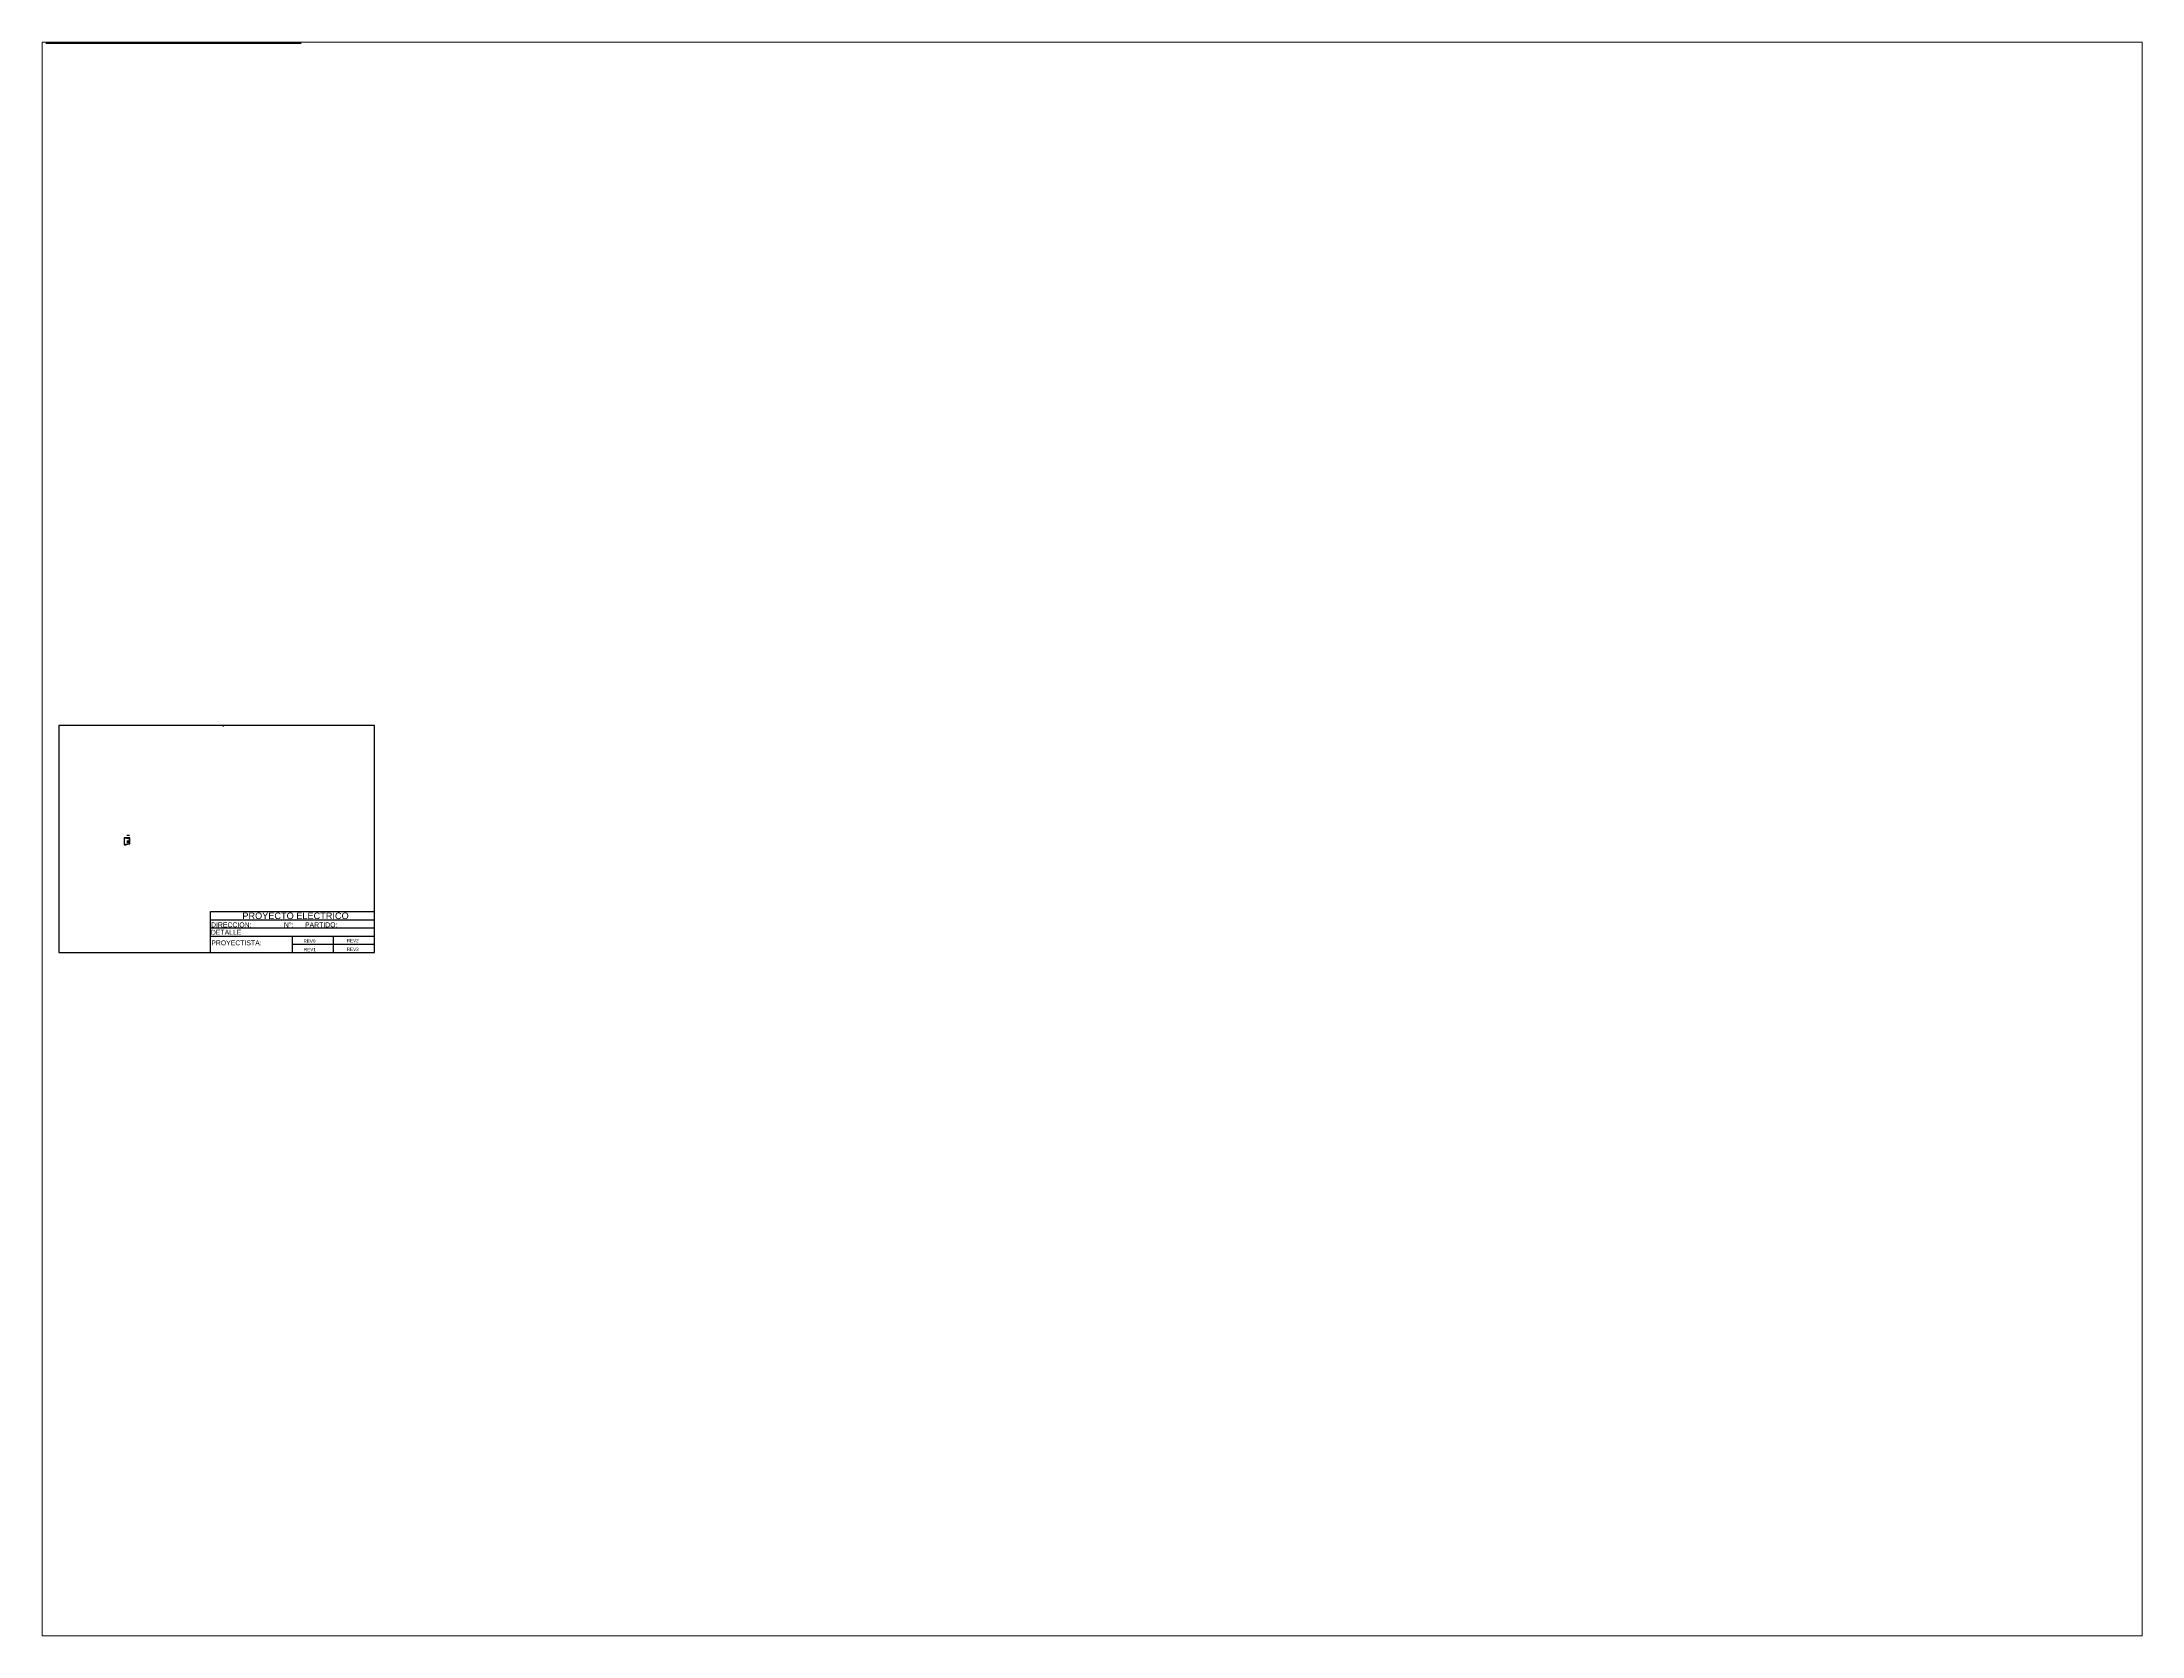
# Paper-space layout 'Presentación1' of a CAD drawing. Header units: millimetres. Extents: x 26 to 231, y 20 to 176.
# The model-space entities are those that its viewports show. They can reach past a viewport. Long polylines and large blocks are cut down to what shows.
import ezdxf

# ---------------------------------------------------------------- set-up
doc = ezdxf.new("R2010")
doc.units = ezdxf.units.MM
doc.styles.get("Standard").update_dxf_attribs({"font": 'arial.ttf'})

msp = doc.modelspace()

# ---------------------------------------------------------------- linework, layer by layer
for p, q in [((410, 287), (25, 287)), ((25, 287), (25, 10)), ((225.6, 285.9), (225.6, 286.6)), ((410, 10), (410, 287)), ((104.6, 150), (104.6, 141.5)), ((104.6, 150), (111.3, 150)), ((111.3, 150), (104.6, 150)), ((104.6, 150), (104.7, 150)), ((104.6, 141.5), (106.8, 141.5)), ((104.7, 150), (104.9, 150)), ((104.7, 149.9), (111.1, 149.9)), ((104.7, 149.9), (104.7, 141.7)), ((104.7, 141.7), (106.8, 141.7)), ((106.6, 142.8), (106.6, 141.5)), ((106.8, 142.8), (106.8, 141.5)), ((106.9, 142.8), (106.9, 141.5)), ((107.8, 153.2), (111.1, 153.2)), ((107.8, 149.7), (111.1, 149.7)), ((107.8, 146.2), (111.1, 146.2)), ((107.8, 144.5), (111.1, 144.5)), ((107.8, 142.8), (111.1, 142.8)), ((107.8, 142.8), (107.8, 141.5)), ((107.8, 142.7), (111.3, 142.7)), ((111.1, 142.8), (111.1, 149.9)), ((111.3, 142.7), (111.3, 150)), ((210, 60), (410, 60)), ((210, 10), (210, 60)), ((210, 50), (410, 50)), ((210, 40), (410, 40)), ((210, 30), (410, 30)), ((310, 10), (310, 30)), ((360, 10), (360, 30)), ((25, 10), (410, 10)), ((310, 20), (410, 20))]:
    msp.add_line(p, q)

# ---------------------------------------------------------------- texts
for s, height, p in [('PROYECTO ELECTRICO', 8, (248.8, 50.8)), ('DETALLE', 6, (210.4, 31.7)), ('DIRECCION:                 N°:      PARTIDO:', 6, (210.6, 40.8)), ('REV0', 4, (323.4, 22)), ('REV2', 4, (376.2, 22.5)), ('PROYECTISTA:', 6, (210.9, 18.8)), ('REV1', 4, (323.9, 11.6)), ('REV3', 4, (376.2, 11.9))]:
    msp.add_text(s, height=height).set_placement(p)

psp = doc.layouts.new('Presentación1')

# ---------------------------------------------------------------- linework, layer by layer
psp.add_line((26.07, 175.38), (51.07, 175.38))

# ---------------------------------------------------------------- viewports
at = {"layer": '0'}
psp.add_viewport(center=(128.5, 97.5), size=(205.6, 156), view_center_point=(1285.79, 148.5), view_height=1944.7368, dxfattribs=at)

doc.saveas('drawing.dxf')
